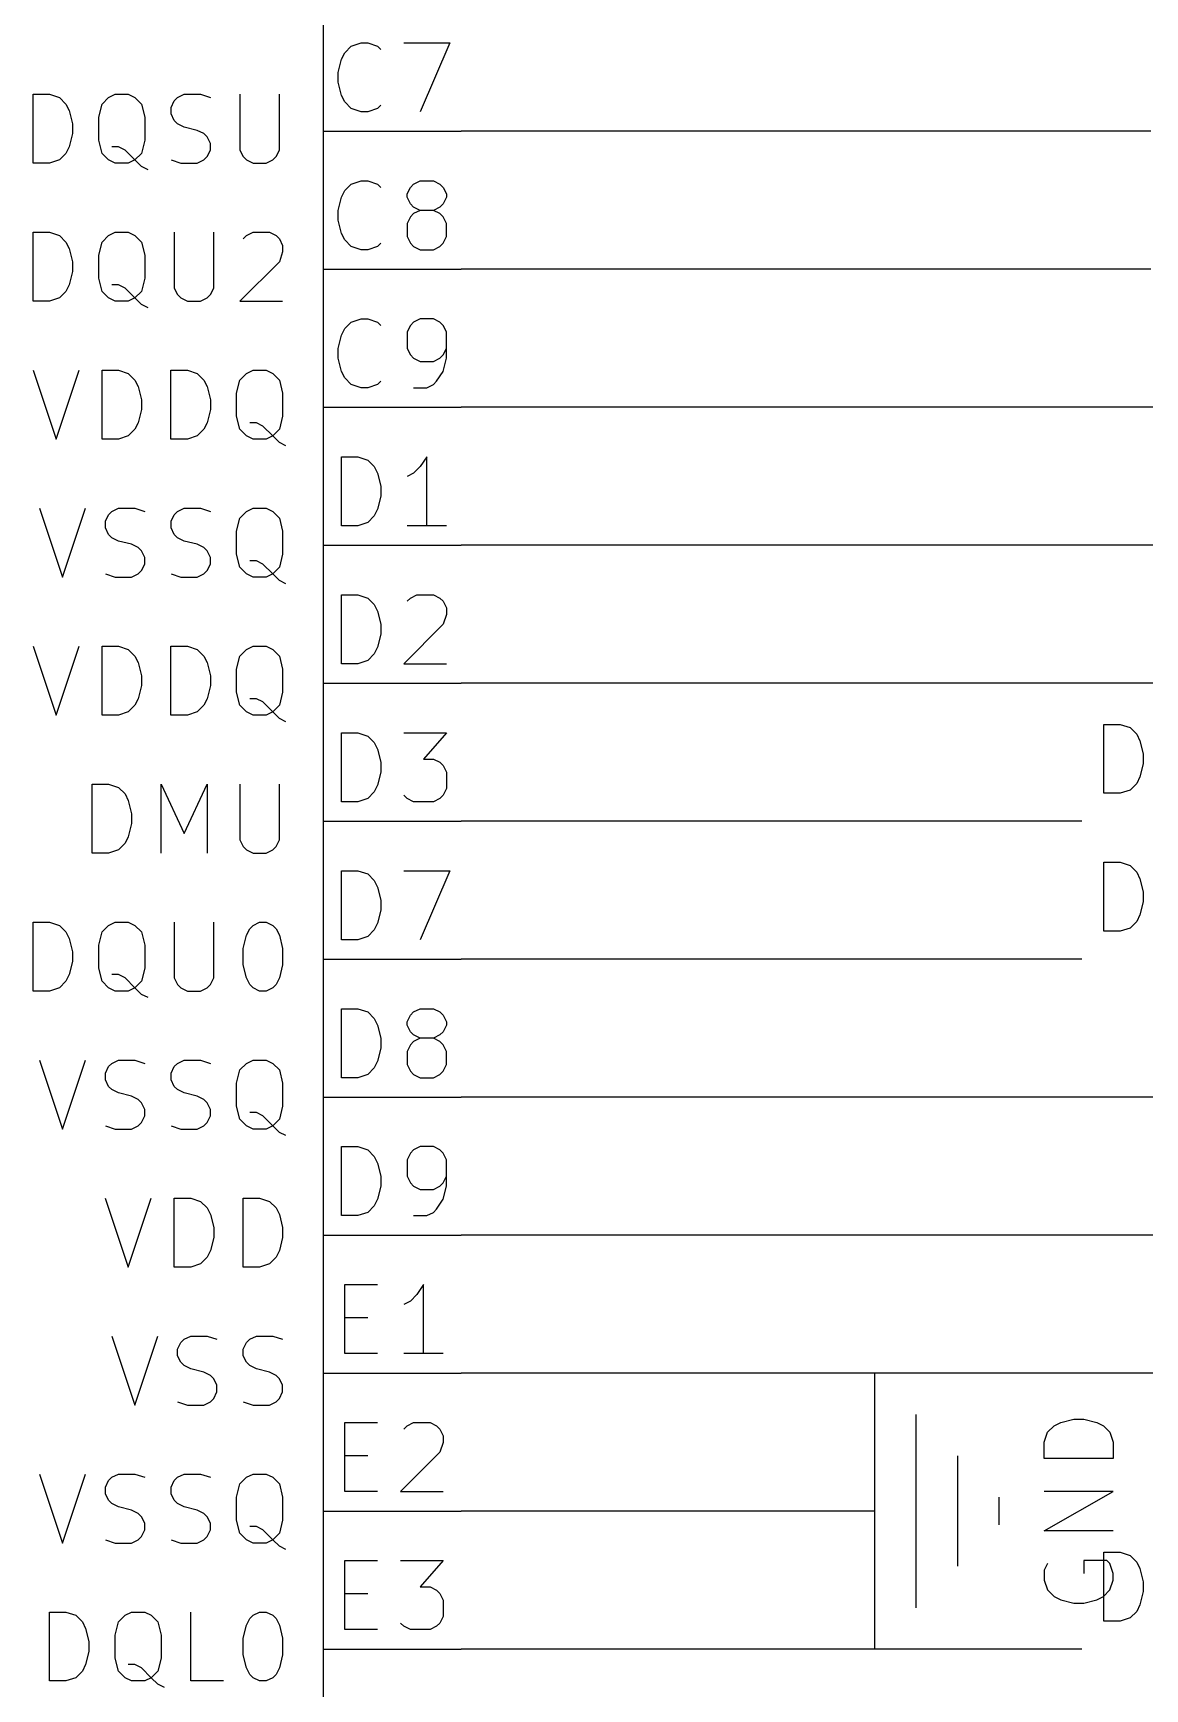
# Model space of a CAD drawing. Header units: millimetres. Extents: x 3 to 246, y -195 to -4.
# Drawn here: x 61.96 to 82.44, y -74.39 to -43.91 of the extents above; entities that cross this region are included whole.
import ezdxf

# ---------------------------------------------------------------- set-up
doc = ezdxf.new("R2010")
doc.units = ezdxf.units.MM
for name, color, linetype in [('GREENSIXTYFIVE', 129, 'CONTINUOUS'), ('LIGHTGREEN', 92, 'CONTINUOUS'), ('LIGHTRED', 12, 'CONTINUOUS'), ('RED', 14, 'CONTINUOUS'), ('REDSIX', 19, 'CONTINUOUS')]:
    doc.layers.add(name, color=color, linetype=linetype)

msp = doc.modelspace()

# ---------------------------------------------------------------- linework, layer by layer
at = {"layer": 'GREENSIXTYFIVE', "linetype": 'CONTINUOUS'}
for p, q in [((61.9638, -46.3075), (61.9638, -45.0375)), ((61.9638, -45.0375), (62.2662, -45.0375)), ((62.2662, -45.0375), (62.4476, -45.098)), ((62.4476, -45.098), (62.5686, -45.219)), ((63.2338, -45.219), (63.3548, -45.098)), ((63.3548, -45.098), (63.4757, -45.0375)), ((63.4757, -45.0375), (63.7176, -45.0375)), ((63.7176, -45.0375), (63.8386, -45.098)), ((63.8386, -45.098), (63.9595, -45.219)), ((64.5643, -45.1585), (64.6248, -45.098)), ((64.6248, -45.098), (64.7458, -45.0375)), ((64.7458, -45.0375), (65.0481, -45.0375)), ((65.0481, -45.0375), (65.2296, -45.098)), ((65.7738, -45.0375), (65.7738, -46.0656)), ((66.4995, -46.0656), (66.4995, -45.0375)), ((62.5686, -45.219), (62.6291, -45.3399)), ((62.6291, -45.3399), (62.6895, -45.5818)), ((63.1734, -45.4609), (63.2338, -45.219)), ((63.9595, -45.219), (64.02, -45.4609)), ((64.5039, -45.2794), (64.5643, -45.1585)), ((64.5039, -45.4004), (64.5039, -45.2794)), ((64.5643, -45.5213), (64.5039, -45.4004)), ((62.6895, -45.5818), (62.6895, -45.7632)), ((63.1734, -45.8842), (63.1734, -45.4609)), ((64.02, -45.4609), (64.02, -45.8842)), ((64.6248, -45.5818), (64.5643, -45.5213)), ((64.7458, -45.6423), (64.6248, -45.5818)), ((64.9877, -45.7028), (64.7458, -45.6423)), ((65.1086, -45.7632), (64.9877, -45.7028)), ((62.6291, -46.0051), (62.5686, -46.1261)), ((62.6895, -45.7632), (62.6291, -46.0051)), ((63.2338, -46.1261), (63.1734, -45.8842)), ((63.5362, -46.0051), (63.4153, -46.0051)), ((63.6572, -46.0656), (63.5362, -46.0051)), ((64.02, -45.8842), (63.9595, -46.1261)), ((65.1691, -45.8237), (65.1086, -45.7632)), ((65.2296, -45.9447), (65.1691, -45.8237)), ((65.2296, -46.0656), (65.2296, -45.9447)), ((62.2662, -46.3075), (61.9638, -46.3075)), ((62.4476, -46.2471), (62.2662, -46.3075)), ((62.5686, -46.1261), (62.4476, -46.2471)), ((63.3548, -46.2471), (63.2338, -46.1261)), ((63.4757, -46.3075), (63.3548, -46.2471)), ((63.7176, -46.3075), (63.4757, -46.3075)), ((63.8386, -46.2471), (63.6572, -46.0656)), ((63.8386, -46.2471), (63.7176, -46.3075)), ((63.9595, -46.1261), (63.8386, -46.2471)), ((63.9595, -46.368), (63.8386, -46.2471)), ((64.5039, -46.2471), (64.6853, -46.3075)), ((64.6853, -46.3075), (64.9877, -46.3075)), ((64.9877, -46.3075), (65.1086, -46.2471)), ((65.1086, -46.2471), (65.1691, -46.1866)), ((65.1691, -46.1866), (65.2296, -46.0656)), ((65.7738, -46.0656), (65.8343, -46.1866)), ((65.8343, -46.1866), (65.8948, -46.2471)), ((65.8948, -46.2471), (66.0157, -46.3075)), ((66.0157, -46.3075), (66.2576, -46.3075)), ((66.2576, -46.3075), (66.3786, -46.2471)), ((66.3786, -46.2471), (66.4391, -46.1866)), ((66.4391, -46.1866), (66.4995, -46.0656)), ((64.0805, -46.4285), (63.9595, -46.368)), ((61.9638, -48.8475), (61.9638, -47.5775)), ((61.9638, -47.5775), (62.2662, -47.5775)), ((62.2662, -47.5775), (62.4476, -47.638)), ((62.4476, -47.638), (62.5686, -47.759)), ((62.5686, -47.759), (62.6291, -47.8799)), ((63.1734, -48.0009), (63.2338, -47.759)), ((63.2338, -47.759), (63.3548, -47.638)), ((63.3548, -47.638), (63.4757, -47.5775)), ((63.4757, -47.5775), (63.7176, -47.5775)), ((63.7176, -47.5775), (63.8386, -47.638)), ((63.8386, -47.638), (63.9595, -47.759)), ((63.9595, -47.759), (64.02, -48.0009)), ((64.5643, -47.5775), (64.5643, -48.6056)), ((65.29, -48.6056), (65.29, -47.5775)), ((65.8344, -47.6985), (65.8948, -47.638)), ((65.8948, -47.638), (66.0158, -47.5775)), ((66.0158, -47.5775), (66.3182, -47.5775)), ((66.3182, -47.5775), (66.4391, -47.638)), ((66.4391, -47.638), (66.4996, -47.6985)), ((66.4996, -47.6985), (66.5601, -47.8194)), ((66.5601, -47.8194), (66.5601, -47.9404)), ((62.6291, -47.8799), (62.6895, -48.1218)), ((62.6895, -48.1218), (62.6895, -48.3032)), ((63.1734, -48.4242), (63.1734, -48.0009)), ((64.02, -48.0009), (64.02, -48.4242)), ((66.4996, -48.1218), (65.7739, -48.8475)), ((66.5601, -47.9404), (66.4996, -48.1218)), ((62.6895, -48.3032), (62.6291, -48.5451)), ((63.2338, -48.6661), (63.1734, -48.4242)), ((64.02, -48.4242), (63.9595, -48.6661)), ((62.5686, -48.6661), (62.4476, -48.7871)), ((62.6291, -48.5451), (62.5686, -48.6661)), ((63.3548, -48.7871), (63.2338, -48.6661)), ((63.5362, -48.5451), (63.4153, -48.5451)), ((63.6572, -48.6056), (63.5362, -48.5451)), ((63.8386, -48.7871), (63.6572, -48.6056)), ((63.9595, -48.6661), (63.8386, -48.7871)), ((64.5643, -48.6056), (64.6248, -48.7266)), ((64.6248, -48.7266), (64.6853, -48.7871)), ((65.1691, -48.7871), (65.2296, -48.7266)), ((65.2296, -48.7266), (65.29, -48.6056)), ((62.2662, -48.8475), (61.9638, -48.8475)), ((62.4476, -48.7871), (62.2662, -48.8475)), ((63.4757, -48.8475), (63.3548, -48.7871)), ((63.7176, -48.8475), (63.4757, -48.8475)), ((63.8386, -48.7871), (63.7176, -48.8475)), ((63.9595, -48.908), (63.8386, -48.7871)), ((64.0805, -48.9685), (63.9595, -48.908)), ((64.6853, -48.7871), (64.8062, -48.8475)), ((64.8062, -48.8475), (65.0481, -48.8475)), ((65.0481, -48.8475), (65.1691, -48.7871)), ((65.7739, -48.8475), (66.5601, -48.8475)), ((61.9638, -50.1175), (62.3871, -51.3875)), ((62.3871, -51.3875), (62.8105, -50.1175)), ((63.2338, -51.3875), (63.2338, -50.1175)), ((63.2338, -50.1175), (63.5362, -50.1175)), ((63.5362, -50.1175), (63.7176, -50.178)), ((63.7176, -50.178), (63.8386, -50.299)), ((64.5038, -51.3875), (64.5038, -50.1175)), ((64.5038, -50.1175), (64.8062, -50.1175)), ((64.8062, -50.1175), (64.9876, -50.178)), ((64.9876, -50.178), (65.1086, -50.299)), ((65.7738, -50.299), (65.8948, -50.178)), ((65.8948, -50.178), (66.0157, -50.1175)), ((66.0157, -50.1175), (66.2576, -50.1175)), ((66.2576, -50.1175), (66.3786, -50.178)), ((66.3786, -50.178), (66.4995, -50.299)), ((63.8386, -50.299), (63.8991, -50.4199)), ((63.8991, -50.4199), (63.9595, -50.6618)), ((65.1086, -50.299), (65.1691, -50.4199)), ((65.1691, -50.4199), (65.2295, -50.6618)), ((65.7134, -50.5409), (65.7738, -50.299)), ((65.7134, -50.9642), (65.7134, -50.5409)), ((66.4995, -50.299), (66.56, -50.5409)), ((66.56, -50.5409), (66.56, -50.9642)), ((63.9595, -50.8432), (63.8991, -51.0851)), ((63.9595, -50.6618), (63.9595, -50.8432)), ((65.2295, -50.8432), (65.1691, -51.0851)), ((65.2295, -50.6618), (65.2295, -50.8432)), ((63.8386, -51.2061), (63.7176, -51.3271)), ((63.8991, -51.0851), (63.8386, -51.2061)), ((65.1086, -51.2061), (64.9876, -51.3271)), ((65.1691, -51.0851), (65.1086, -51.2061)), ((65.7738, -51.2061), (65.7134, -50.9642)), ((65.8948, -51.3271), (65.7738, -51.2061)), ((66.0762, -51.0851), (65.9553, -51.0851)), ((66.1972, -51.1456), (66.0762, -51.0851)), ((66.3786, -51.3271), (66.1972, -51.1456)), ((66.4995, -51.2061), (66.3786, -51.3271)), ((66.56, -50.9642), (66.4995, -51.2061)), ((63.5362, -51.3875), (63.2338, -51.3875)), ((63.7176, -51.3271), (63.5362, -51.3875)), ((64.8062, -51.3875), (64.5038, -51.3875)), ((64.9876, -51.3271), (64.8062, -51.3875)), ((66.0157, -51.3875), (65.8948, -51.3271)), ((66.2576, -51.3875), (66.0157, -51.3875)), ((66.3786, -51.3271), (66.2576, -51.3875)), ((66.4995, -51.448), (66.3786, -51.3271)), ((66.6205, -51.5085), (66.4995, -51.448)), ((62.0848, -52.6575), (62.5081, -53.9275)), ((62.5081, -53.9275), (62.9315, -52.6575)), ((63.3548, -52.7785), (63.4153, -52.718)), ((63.4153, -52.718), (63.5363, -52.6575)), ((63.5363, -52.6575), (63.8386, -52.6575)), ((63.8386, -52.6575), (64.0201, -52.718)), ((64.5643, -52.7785), (64.6248, -52.718)), ((64.6248, -52.718), (64.7458, -52.6575)), ((64.7458, -52.6575), (65.0481, -52.6575)), ((65.0481, -52.6575), (65.2296, -52.718)), ((65.7738, -52.839), (65.8948, -52.718)), ((65.8948, -52.718), (66.0157, -52.6575)), ((66.0157, -52.6575), (66.2576, -52.6575)), ((66.2576, -52.6575), (66.3786, -52.718)), ((66.3786, -52.718), (66.4995, -52.839)), ((63.2944, -52.8994), (63.3548, -52.7785)), ((63.2944, -53.0204), (63.2944, -52.8994)), ((63.3548, -53.1413), (63.2944, -53.0204)), ((64.5039, -52.8994), (64.5643, -52.7785)), ((64.5039, -53.0204), (64.5039, -52.8994)), ((64.5643, -53.1413), (64.5039, -53.0204)), ((65.7134, -53.0809), (65.7738, -52.839)), ((66.4995, -52.839), (66.56, -53.0809)), ((63.4153, -53.2018), (63.3548, -53.1413)), ((63.5363, -53.2623), (63.4153, -53.2018)), ((63.7782, -53.3228), (63.5363, -53.2623)), ((63.8991, -53.3832), (63.7782, -53.3228)), ((64.6248, -53.2018), (64.5643, -53.1413)), ((64.7458, -53.2623), (64.6248, -53.2018)), ((64.9877, -53.3228), (64.7458, -53.2623)), ((65.1086, -53.3832), (64.9877, -53.3228)), ((65.7134, -53.5042), (65.7134, -53.0809)), ((66.56, -53.0809), (66.56, -53.5042)), ((63.9596, -53.4437), (63.8991, -53.3832)), ((64.0201, -53.5647), (63.9596, -53.4437)), ((64.0201, -53.6856), (64.0201, -53.5647)), ((65.1691, -53.4437), (65.1086, -53.3832)), ((65.2296, -53.5647), (65.1691, -53.4437)), ((65.2296, -53.6856), (65.2296, -53.5647)), ((65.7738, -53.7461), (65.7134, -53.5042)), ((66.0762, -53.6251), (65.9553, -53.6251)), ((66.1972, -53.6856), (66.0762, -53.6251)), ((66.56, -53.5042), (66.4995, -53.7461)), ((63.2944, -53.8671), (63.4758, -53.9275)), ((63.4758, -53.9275), (63.7782, -53.9275)), ((63.7782, -53.9275), (63.8991, -53.8671)), ((63.8991, -53.8671), (63.9596, -53.8066)), ((63.9596, -53.8066), (64.0201, -53.6856)), ((64.5039, -53.8671), (64.6853, -53.9275)), ((64.6853, -53.9275), (64.9877, -53.9275)), ((64.9877, -53.9275), (65.1086, -53.8671)), ((65.1086, -53.8671), (65.1691, -53.8066)), ((65.1691, -53.8066), (65.2296, -53.6856)), ((65.8948, -53.8671), (65.7738, -53.7461)), ((66.0157, -53.9275), (65.8948, -53.8671)), ((66.2576, -53.9275), (66.0157, -53.9275)), ((66.3786, -53.8671), (66.1972, -53.6856)), ((66.3786, -53.8671), (66.2576, -53.9275)), ((66.4995, -53.7461), (66.3786, -53.8671)), ((66.4995, -53.988), (66.3786, -53.8671)), ((66.6205, -54.0485), (66.4995, -53.988)), ((61.9638, -55.1975), (62.3871, -56.4675)), ((62.3871, -56.4675), (62.8105, -55.1975)), ((63.2338, -56.4675), (63.2338, -55.1975)), ((63.2338, -55.1975), (63.5362, -55.1975)), ((63.5362, -55.1975), (63.7176, -55.258)), ((63.7176, -55.258), (63.8386, -55.379)), ((63.8386, -55.379), (63.8991, -55.4999)), ((64.5038, -56.4675), (64.5038, -55.1975)), ((64.5038, -55.1975), (64.8062, -55.1975)), ((64.8062, -55.1975), (64.9876, -55.258)), ((64.9876, -55.258), (65.1086, -55.379)), ((65.1086, -55.379), (65.1691, -55.4999)), ((65.7134, -55.6209), (65.7738, -55.379)), ((65.7738, -55.379), (65.8948, -55.258)), ((65.8948, -55.258), (66.0157, -55.1975)), ((66.0157, -55.1975), (66.2576, -55.1975)), ((66.2576, -55.1975), (66.3786, -55.258)), ((66.3786, -55.258), (66.4995, -55.379)), ((66.4995, -55.379), (66.56, -55.6209)), ((63.8991, -55.4999), (63.9595, -55.7418)), ((63.9595, -55.7418), (63.9595, -55.9232)), ((65.1691, -55.4999), (65.2295, -55.7418)), ((65.2295, -55.7418), (65.2295, -55.9232)), ((65.7134, -56.0442), (65.7134, -55.6209)), ((66.56, -55.6209), (66.56, -56.0442)), ((63.9595, -55.9232), (63.8991, -56.1651)), ((65.2295, -55.9232), (65.1691, -56.1651)), ((65.7738, -56.2861), (65.7134, -56.0442)), ((66.56, -56.0442), (66.4995, -56.2861)), ((63.8386, -56.2861), (63.7176, -56.4071)), ((63.8991, -56.1651), (63.8386, -56.2861)), ((65.1086, -56.2861), (64.9876, -56.4071)), ((65.1691, -56.1651), (65.1086, -56.2861)), ((65.8948, -56.4071), (65.7738, -56.2861)), ((66.0762, -56.1651), (65.9553, -56.1651)), ((66.1972, -56.2256), (66.0762, -56.1651)), ((66.3786, -56.4071), (66.1972, -56.2256)), ((66.4995, -56.2861), (66.3786, -56.4071)), ((63.5362, -56.4675), (63.2338, -56.4675)), ((63.7176, -56.4071), (63.5362, -56.4675)), ((64.8062, -56.4675), (64.5038, -56.4675)), ((64.9876, -56.4071), (64.8062, -56.4675)), ((66.0157, -56.4675), (65.8948, -56.4071)), ((66.2576, -56.4675), (66.0157, -56.4675)), ((66.3786, -56.4071), (66.2576, -56.4675)), ((66.4995, -56.528), (66.3786, -56.4071)), ((66.6205, -56.5885), (66.4995, -56.528)), ((63.0524, -59.0075), (63.0524, -57.7375)), ((63.0524, -57.7375), (63.3548, -57.7375)), ((63.3548, -57.7375), (63.5362, -57.798)), ((63.5362, -57.798), (63.6572, -57.919)), ((64.3224, -59.0075), (64.3224, -57.7375)), ((64.3224, -57.7375), (64.7458, -58.6447)), ((64.7458, -58.6447), (65.1691, -57.7375)), ((65.1691, -57.7375), (65.1691, -59.0075)), ((65.7738, -57.7375), (65.7738, -58.7656)), ((66.4995, -58.7656), (66.4995, -57.7375)), ((63.6572, -57.919), (63.7177, -58.0399)), ((63.7177, -58.0399), (63.7781, -58.2818)), ((63.7781, -58.4632), (63.7177, -58.7051)), ((63.7781, -58.2818), (63.7781, -58.4632)), ((63.6572, -58.8261), (63.5362, -58.9471)), ((63.7177, -58.7051), (63.6572, -58.8261)), ((65.7738, -58.7656), (65.8343, -58.8866)), ((66.4391, -58.8866), (66.4995, -58.7656)), ((63.3548, -59.0075), (63.0524, -59.0075)), ((63.5362, -58.9471), (63.3548, -59.0075)), ((65.8343, -58.8866), (65.8948, -58.9471)), ((65.8948, -58.9471), (66.0157, -59.0075)), ((66.0157, -59.0075), (66.2576, -59.0075)), ((66.2576, -59.0075), (66.3786, -58.9471)), ((66.3786, -58.9471), (66.4391, -58.8866)), ((61.9638, -61.5475), (61.9638, -60.2775)), ((61.9638, -60.2775), (62.2662, -60.2775)), ((62.2662, -60.2775), (62.4476, -60.338)), ((62.4476, -60.338), (62.5686, -60.459)), ((63.2338, -60.459), (63.3548, -60.338)), ((63.3548, -60.338), (63.4757, -60.2775)), ((63.4757, -60.2775), (63.7176, -60.2775)), ((63.7176, -60.2775), (63.8386, -60.338)), ((63.8386, -60.338), (63.9595, -60.459)), ((64.5643, -60.2775), (64.5643, -61.3056)), ((65.29, -61.3056), (65.29, -60.2775)), ((65.9553, -60.3985), (66.0158, -60.338)), ((66.0158, -60.338), (66.1367, -60.2775)), ((66.1367, -60.2775), (66.2577, -60.2775)), ((66.2577, -60.2775), (66.3786, -60.338)), ((66.3786, -60.338), (66.4391, -60.3985)), ((62.5686, -60.459), (62.6291, -60.5799)), ((62.6291, -60.5799), (62.6895, -60.8218)), ((63.1734, -60.7009), (63.2338, -60.459)), ((63.9595, -60.459), (64.02, -60.7009)), ((65.8344, -60.7613), (65.8948, -60.5194)), ((65.8948, -60.5194), (65.9553, -60.3985)), ((66.4391, -60.3985), (66.4996, -60.5194)), ((66.4996, -60.5194), (66.5601, -60.7613)), ((62.6895, -60.8218), (62.6895, -61.0032)), ((63.1734, -61.1242), (63.1734, -60.7009)), ((64.02, -60.7009), (64.02, -61.1242)), ((65.8344, -61.0637), (65.8344, -60.7613)), ((66.5601, -60.7613), (66.5601, -61.0637)), ((62.6291, -61.2451), (62.5686, -61.3661)), ((62.6895, -61.0032), (62.6291, -61.2451)), ((63.2338, -61.3661), (63.1734, -61.1242)), ((63.5362, -61.2451), (63.4153, -61.2451)), ((63.6572, -61.3056), (63.5362, -61.2451)), ((64.02, -61.1242), (63.9595, -61.3661)), ((65.8948, -61.3056), (65.8344, -61.0637)), ((66.5601, -61.0637), (66.4996, -61.3056)), ((62.2662, -61.5475), (61.9638, -61.5475)), ((62.4476, -61.4871), (62.2662, -61.5475)), ((62.5686, -61.3661), (62.4476, -61.4871)), ((63.3548, -61.4871), (63.2338, -61.3661)), ((63.4757, -61.5475), (63.3548, -61.4871)), ((63.7176, -61.5475), (63.4757, -61.5475)), ((63.8386, -61.4871), (63.6572, -61.3056)), ((63.8386, -61.4871), (63.7176, -61.5475)), ((63.9595, -61.3661), (63.8386, -61.4871)), ((63.9595, -61.608), (63.8386, -61.4871)), ((64.5643, -61.3056), (64.6248, -61.4266)), ((64.6248, -61.4266), (64.6853, -61.4871)), ((64.6853, -61.4871), (64.8062, -61.5475)), ((64.8062, -61.5475), (65.0481, -61.5475)), ((65.0481, -61.5475), (65.1691, -61.4871)), ((65.1691, -61.4871), (65.2296, -61.4266)), ((65.2296, -61.4266), (65.29, -61.3056)), ((65.9553, -61.4266), (65.8948, -61.3056)), ((66.0158, -61.4871), (65.9553, -61.4266)), ((66.1367, -61.5475), (66.0158, -61.4871)), ((66.2577, -61.5475), (66.1367, -61.5475)), ((66.3786, -61.4871), (66.2577, -61.5475)), ((66.4391, -61.4266), (66.3786, -61.4871)), ((66.4996, -61.3056), (66.4391, -61.4266)), ((64.0805, -61.6685), (63.9595, -61.608)), ((62.0848, -62.8175), (62.5081, -64.0875)), ((62.5081, -64.0875), (62.9315, -62.8175)), ((63.2944, -63.0594), (63.3548, -62.9385)), ((63.2944, -63.1804), (63.2944, -63.0594)), ((63.3548, -62.9385), (63.4153, -62.878)), ((63.4153, -62.878), (63.5363, -62.8175)), ((63.5363, -62.8175), (63.8386, -62.8175)), ((63.8386, -62.8175), (64.0201, -62.878)), ((64.5039, -63.0594), (64.5643, -62.9385)), ((64.5039, -63.1804), (64.5039, -63.0594)), ((64.5643, -62.9385), (64.6248, -62.878)), ((64.6248, -62.878), (64.7458, -62.8175)), ((64.7458, -62.8175), (65.0481, -62.8175)), ((65.0481, -62.8175), (65.2296, -62.878)), ((65.7134, -63.2409), (65.7738, -62.999)), ((65.7738, -62.999), (65.8948, -62.878)), ((65.8948, -62.878), (66.0157, -62.8175)), ((66.0157, -62.8175), (66.2576, -62.8175)), ((66.2576, -62.8175), (66.3786, -62.878)), ((66.3786, -62.878), (66.4995, -62.999)), ((66.4995, -62.999), (66.56, -63.2409)), ((63.3548, -63.3013), (63.2944, -63.1804)), ((63.4153, -63.3618), (63.3548, -63.3013)), ((63.5363, -63.4223), (63.4153, -63.3618)), ((64.5643, -63.3013), (64.5039, -63.1804)), ((64.6248, -63.3618), (64.5643, -63.3013)), ((64.7458, -63.4223), (64.6248, -63.3618)), ((65.7134, -63.6642), (65.7134, -63.2409)), ((66.56, -63.2409), (66.56, -63.6642)), ((63.7782, -63.4828), (63.5363, -63.4223)), ((63.8991, -63.5432), (63.7782, -63.4828)), ((63.9596, -63.6037), (63.8991, -63.5432)), ((64.0201, -63.7247), (63.9596, -63.6037)), ((64.9877, -63.4828), (64.7458, -63.4223)), ((65.1086, -63.5432), (64.9877, -63.4828)), ((65.1691, -63.6037), (65.1086, -63.5432)), ((65.2296, -63.7247), (65.1691, -63.6037)), ((65.7738, -63.9061), (65.7134, -63.6642)), ((66.56, -63.6642), (66.4995, -63.9061)), ((63.8991, -64.0271), (63.9596, -63.9666)), ((63.9596, -63.9666), (64.0201, -63.8456)), ((64.0201, -63.8456), (64.0201, -63.7247)), ((65.1086, -64.0271), (65.1691, -63.9666)), ((65.1691, -63.9666), (65.2296, -63.8456)), ((65.2296, -63.8456), (65.2296, -63.7247)), ((65.8948, -64.0271), (65.7738, -63.9061)), ((66.0762, -63.7851), (65.9553, -63.7851)), ((66.1972, -63.8456), (66.0762, -63.7851)), ((66.3786, -64.0271), (66.1972, -63.8456)), ((66.4995, -63.9061), (66.3786, -64.0271)), ((63.2944, -64.0271), (63.4758, -64.0875)), ((63.4758, -64.0875), (63.7782, -64.0875)), ((63.7782, -64.0875), (63.8991, -64.0271)), ((64.5039, -64.0271), (64.6853, -64.0875)), ((64.6853, -64.0875), (64.9877, -64.0875)), ((64.9877, -64.0875), (65.1086, -64.0271)), ((66.0157, -64.0875), (65.8948, -64.0271)), ((66.2576, -64.0875), (66.0157, -64.0875)), ((66.3786, -64.0271), (66.2576, -64.0875)), ((66.4995, -64.148), (66.3786, -64.0271)), ((66.6205, -64.2085), (66.4995, -64.148)), ((63.2943, -65.3575), (63.7176, -66.6275)), ((63.7176, -66.6275), (64.141, -65.3575)), ((64.5643, -66.6275), (64.5643, -65.3575)), ((64.5643, -65.3575), (64.8667, -65.3575)), ((64.8667, -65.3575), (65.0481, -65.418)), ((65.0481, -65.418), (65.1691, -65.539)), ((65.8343, -66.6275), (65.8343, -65.3575)), ((65.8343, -65.3575), (66.1367, -65.3575)), ((66.1367, -65.3575), (66.3181, -65.418)), ((66.3181, -65.418), (66.4391, -65.539)), ((65.1691, -65.539), (65.2296, -65.6599)), ((65.2296, -65.6599), (65.29, -65.9018)), ((66.4391, -65.539), (66.4996, -65.6599)), ((66.4996, -65.6599), (66.56, -65.9018)), ((65.29, -66.0832), (65.2296, -66.3251)), ((65.29, -65.9018), (65.29, -66.0832)), ((66.56, -66.0832), (66.4996, -66.3251)), ((66.56, -65.9018), (66.56, -66.0832)), ((65.1691, -66.4461), (65.0481, -66.5671)), ((65.2296, -66.3251), (65.1691, -66.4461)), ((66.4391, -66.4461), (66.3181, -66.5671)), ((66.4996, -66.3251), (66.4391, -66.4461)), ((64.8667, -66.6275), (64.5643, -66.6275)), ((65.0481, -66.5671), (64.8667, -66.6275)), ((66.1367, -66.6275), (65.8343, -66.6275)), ((66.3181, -66.5671), (66.1367, -66.6275)), ((63.4153, -67.8975), (63.8386, -69.1675)), ((63.8386, -69.1675), (64.262, -67.8975)), ((64.6853, -68.0185), (64.7458, -67.958)), ((64.7458, -67.958), (64.8668, -67.8975)), ((64.8668, -67.8975), (65.1691, -67.8975)), ((65.1691, -67.8975), (65.3506, -67.958)), ((65.8948, -68.0185), (65.9553, -67.958)), ((65.9553, -67.958), (66.0763, -67.8975)), ((66.0763, -67.8975), (66.3786, -67.8975)), ((66.3786, -67.8975), (66.5601, -67.958)), ((64.6249, -68.1394), (64.6853, -68.0185)), ((64.6249, -68.2604), (64.6249, -68.1394)), ((64.6853, -68.3813), (64.6249, -68.2604)), ((65.8344, -68.1394), (65.8948, -68.0185)), ((65.8344, -68.2604), (65.8344, -68.1394)), ((65.8948, -68.3813), (65.8344, -68.2604)), ((64.7458, -68.4418), (64.6853, -68.3813)), ((64.8668, -68.5023), (64.7458, -68.4418)), ((65.1087, -68.5628), (64.8668, -68.5023)), ((65.2296, -68.6232), (65.1087, -68.5628)), ((65.9553, -68.4418), (65.8948, -68.3813)), ((66.0763, -68.5023), (65.9553, -68.4418)), ((66.3182, -68.5628), (66.0763, -68.5023)), ((66.4391, -68.6232), (66.3182, -68.5628)), ((65.2901, -68.6837), (65.2296, -68.6232)), ((65.3506, -68.8047), (65.2901, -68.6837)), ((65.3506, -68.9256), (65.3506, -68.8047)), ((66.4996, -68.6837), (66.4391, -68.6232)), ((66.5601, -68.8047), (66.4996, -68.6837)), ((66.5601, -68.9256), (66.5601, -68.8047)), ((64.6249, -69.1071), (64.8063, -69.1675)), ((64.8063, -69.1675), (65.1087, -69.1675)), ((65.1087, -69.1675), (65.2296, -69.1071)), ((65.2296, -69.1071), (65.2901, -69.0466)), ((65.2901, -69.0466), (65.3506, -68.9256)), ((65.8344, -69.1071), (66.0158, -69.1675)), ((66.0158, -69.1675), (66.3182, -69.1675)), ((66.3182, -69.1675), (66.4391, -69.1071)), ((66.4391, -69.1071), (66.4996, -69.0466)), ((66.4996, -69.0466), (66.5601, -68.9256)), ((80.7707, -69.5474), (80.8916, -69.4869)), ((80.8916, -69.4869), (81.1335, -69.4265)), ((81.1335, -69.4265), (81.3149, -69.4265)), ((81.3149, -69.4265), (81.5568, -69.4869)), ((81.5568, -69.4869), (81.6778, -69.5474)), ((80.5892, -69.8498), (80.6497, -69.6684)), ((80.6497, -69.6684), (80.7707, -69.5474)), ((81.6778, -69.5474), (81.7988, -69.6684)), ((81.7988, -69.6684), (81.8592, -69.8498)), ((80.5892, -70.1522), (80.5892, -69.8498)), ((81.8592, -69.8498), (81.8592, -70.1522)), ((81.8592, -70.1522), (80.5892, -70.1522)), ((62.0848, -70.4375), (62.5081, -71.7075)), ((62.5081, -71.7075), (62.9315, -70.4375)), ((63.2944, -70.6794), (63.3548, -70.5585)), ((63.2944, -70.8004), (63.2944, -70.6794)), ((63.3548, -70.5585), (63.4153, -70.498)), ((63.4153, -70.498), (63.5363, -70.4375)), ((63.5363, -70.4375), (63.8386, -70.4375)), ((63.8386, -70.4375), (64.0201, -70.498)), ((64.5039, -70.6794), (64.5643, -70.5585)), ((64.5039, -70.8004), (64.5039, -70.6794)), ((64.5643, -70.5585), (64.6248, -70.498)), ((64.6248, -70.498), (64.7458, -70.4375)), ((64.7458, -70.4375), (65.0481, -70.4375)), ((65.0481, -70.4375), (65.2296, -70.498)), ((65.7134, -70.8609), (65.7738, -70.619)), ((65.7738, -70.619), (65.8948, -70.498)), ((65.8948, -70.498), (66.0157, -70.4375)), ((66.0157, -70.4375), (66.2576, -70.4375)), ((66.2576, -70.4375), (66.3786, -70.498)), ((66.3786, -70.498), (66.4995, -70.619)), ((66.4995, -70.619), (66.56, -70.8609)), ((63.3548, -70.9213), (63.2944, -70.8004)), ((63.4153, -70.9818), (63.3548, -70.9213)), ((63.5363, -71.0423), (63.4153, -70.9818)), ((64.5643, -70.9213), (64.5039, -70.8004)), ((64.6248, -70.9818), (64.5643, -70.9213)), ((64.7458, -71.0423), (64.6248, -70.9818)), ((65.7134, -71.2842), (65.7134, -70.8609)), ((66.56, -70.8609), (66.56, -71.2842)), ((80.5892, -71.4827), (81.8592, -70.757)), ((81.8592, -70.757), (80.5892, -70.757)), ((63.7782, -71.1028), (63.5363, -71.0423)), ((63.8991, -71.1632), (63.7782, -71.1028)), ((63.9596, -71.2237), (63.8991, -71.1632)), ((64.0201, -71.3447), (63.9596, -71.2237)), ((64.9877, -71.1028), (64.7458, -71.0423)), ((65.1086, -71.1632), (64.9877, -71.1028)), ((65.1691, -71.2237), (65.1086, -71.1632)), ((65.2296, -71.3447), (65.1691, -71.2237)), ((65.7738, -71.5261), (65.7134, -71.2842)), ((66.56, -71.2842), (66.4995, -71.5261)), ((63.8991, -71.6471), (63.9596, -71.5866)), ((63.9596, -71.5866), (64.0201, -71.4656)), ((64.0201, -71.4656), (64.0201, -71.3447)), ((65.1086, -71.6471), (65.1691, -71.5866)), ((65.1691, -71.5866), (65.2296, -71.4656)), ((65.2296, -71.4656), (65.2296, -71.3447)), ((65.8948, -71.6471), (65.7738, -71.5261)), ((66.0762, -71.4051), (65.9553, -71.4051)), ((66.1972, -71.4656), (66.0762, -71.4051)), ((66.3786, -71.6471), (66.1972, -71.4656)), ((66.4995, -71.5261), (66.3786, -71.6471)), ((81.8592, -71.4827), (80.5892, -71.4827)), ((63.2944, -71.6471), (63.4758, -71.7075)), ((63.4758, -71.7075), (63.7782, -71.7075)), ((63.7782, -71.7075), (63.8991, -71.6471)), ((64.5039, -71.6471), (64.6853, -71.7075)), ((64.6853, -71.7075), (64.9877, -71.7075)), ((64.9877, -71.7075), (65.1086, -71.6471)), ((66.0157, -71.7075), (65.8948, -71.6471)), ((66.2576, -71.7075), (66.0157, -71.7075)), ((66.3786, -71.6471), (66.2576, -71.7075)), ((66.4995, -71.768), (66.3786, -71.6471)), ((66.6205, -71.8285), (66.4995, -71.768)), ((80.6497, -72.0874), (80.5892, -72.2084)), ((80.5892, -72.2084), (80.5892, -72.3898)), ((81.7383, -72.027), (81.3149, -72.027)), ((81.3149, -72.027), (81.3149, -72.2689)), ((81.7988, -72.0874), (81.7383, -72.027)), ((81.8592, -72.2689), (81.7988, -72.0874)), ((80.5892, -72.3898), (80.6497, -72.5712)), ((81.7988, -72.5712), (81.8592, -72.3898)), ((81.8592, -72.3898), (81.8592, -72.2689)), ((80.6497, -72.5712), (80.7707, -72.6922)), ((80.7707, -72.6922), (80.8916, -72.7527)), ((80.8916, -72.7527), (81.1335, -72.8131)), ((81.1335, -72.8131), (81.3149, -72.8131)), ((81.3149, -72.8131), (81.5568, -72.7527)), ((81.5568, -72.7527), (81.6778, -72.6922)), ((81.6778, -72.6922), (81.7988, -72.5712)), ((62.2662, -74.2475), (62.2662, -72.9775)), ((62.2662, -72.9775), (62.5686, -72.9775)), ((62.5686, -72.9775), (62.75, -73.038)), ((62.75, -73.038), (62.871, -73.159)), ((63.5362, -73.159), (63.6572, -73.038)), ((63.6572, -73.038), (63.7781, -72.9775)), ((63.7781, -72.9775), (64.02, -72.9775)), ((64.02, -72.9775), (64.141, -73.038)), ((64.141, -73.038), (64.2619, -73.159)), ((64.8667, -74.2475), (64.8667, -72.9775)), ((65.8948, -73.2194), (65.9553, -73.0985)), ((65.9553, -73.0985), (66.0158, -73.038)), ((66.0158, -73.038), (66.1367, -72.9775)), ((66.1367, -72.9775), (66.2577, -72.9775)), ((66.2577, -72.9775), (66.3786, -73.038)), ((66.3786, -73.038), (66.4391, -73.0985)), ((66.4391, -73.0985), (66.4996, -73.2194)), ((62.871, -73.159), (62.9315, -73.2799)), ((62.9315, -73.2799), (62.9919, -73.5218)), ((63.4758, -73.4009), (63.5362, -73.159)), ((63.4758, -73.8242), (63.4758, -73.4009)), ((64.2619, -73.159), (64.3224, -73.4009)), ((64.3224, -73.4009), (64.3224, -73.8242)), ((65.8344, -73.4613), (65.8948, -73.2194)), ((66.4996, -73.2194), (66.5601, -73.4613)), ((62.9919, -73.7032), (62.9315, -73.9451)), ((62.9919, -73.5218), (62.9919, -73.7032)), ((65.8344, -73.7637), (65.8344, -73.4613)), ((66.5601, -73.4613), (66.5601, -73.7637)), ((62.871, -74.0661), (62.75, -74.1871)), ((62.9315, -73.9451), (62.871, -74.0661)), ((63.5362, -74.0661), (63.4758, -73.8242)), ((63.6572, -74.1871), (63.5362, -74.0661)), ((63.8386, -73.9451), (63.7177, -73.9451)), ((63.9596, -74.0056), (63.8386, -73.9451)), ((64.141, -74.1871), (63.9596, -74.0056)), ((64.2619, -74.0661), (64.141, -74.1871)), ((64.3224, -73.8242), (64.2619, -74.0661)), ((65.8948, -74.0056), (65.8344, -73.7637)), ((65.9553, -74.1266), (65.8948, -74.0056)), ((66.4996, -74.0056), (66.4391, -74.1266)), ((66.5601, -73.7637), (66.4996, -74.0056)), ((62.5686, -74.2475), (62.2662, -74.2475)), ((62.75, -74.1871), (62.5686, -74.2475)), ((63.7781, -74.2475), (63.6572, -74.1871)), ((64.02, -74.2475), (63.7781, -74.2475)), ((64.141, -74.1871), (64.02, -74.2475)), ((64.2619, -74.308), (64.141, -74.1871)), ((64.3829, -74.3685), (64.2619, -74.308)), ((65.4715, -74.2475), (64.8667, -74.2475)), ((66.0158, -74.1871), (65.9553, -74.1266)), ((66.1367, -74.2475), (66.0158, -74.1871)), ((66.2577, -74.2475), (66.1367, -74.2475)), ((66.3786, -74.1871), (66.2577, -74.2475)), ((66.4391, -74.1266), (66.3786, -74.1871))]:
    msp.add_line(p, q, dxfattribs=at)
at = {"layer": 'LIGHTGREEN', "linetype": 'CONTINUOUS'}
for p, q in [((82.55, -45.72), (69.85, -45.72)), ((82.55, -48.26), (69.85, -48.26)), ((95.25, -50.8), (69.85, -50.8)), ((102.87, -53.34), (69.85, -53.34)), ((90.17, -55.88), (69.85, -55.88)), ((81.28, -58.42), (69.85, -58.42)), ((81.28, -60.96), (69.85, -60.96)), ((97.79, -63.5), (69.85, -63.5)), ((90.17, -66.04), (69.85, -66.04)), ((107.95, -68.58), (69.85, -68.58)), ((74.93, -71.12), (69.85, -71.12)), ((81.28, -73.66), (69.85, -73.66))]:
    msp.add_line(p, q, dxfattribs=at)
at = {"layer": 'LIGHTRED', "linetype": 'CONTINUOUS'}
for p, q in [((67.7031, -44.2728), (67.8241, -44.1518)), ((67.8241, -44.1518), (68.0055, -44.0913)), ((68.0055, -44.0913), (68.1264, -44.0913)), ((68.1264, -44.0913), (68.3079, -44.1518)), ((68.3079, -44.1518), (68.3683, -44.2123)), ((68.7917, -44.0913), (69.6383, -44.0913)), ((69.6383, -44.0913), (69.0941, -45.3613)), ((67.5822, -44.6356), (67.6426, -44.3937)), ((67.6426, -44.3937), (67.7031, -44.2728)), ((67.5822, -44.817), (67.5822, -44.6356)), ((67.6426, -45.0589), (67.5822, -44.817)), ((67.7031, -45.1799), (67.6426, -45.0589)), ((67.8241, -45.3009), (67.7031, -45.1799)), ((68.0055, -45.3613), (67.8241, -45.3009)), ((68.1264, -45.3613), (68.0055, -45.3613)), ((68.3079, -45.3009), (68.1264, -45.3613)), ((68.3683, -45.2404), (68.3079, -45.3009)), ((67.8241, -46.6918), (68.0055, -46.6313)), ((68.0055, -46.6313), (68.1264, -46.6313)), ((68.1264, -46.6313), (68.3079, -46.6918)), ((68.9731, -46.6918), (69.0941, -46.6313)), ((69.0941, -46.6313), (69.336, -46.6313)), ((69.336, -46.6313), (69.4569, -46.6918)), ((67.5822, -47.1756), (67.6426, -46.9337)), ((67.6426, -46.9337), (67.7031, -46.8128)), ((67.7031, -46.8128), (67.8241, -46.6918)), ((68.3079, -46.6918), (68.3683, -46.7523)), ((68.8522, -46.8732), (68.9126, -46.7523)), ((68.8522, -46.9337), (68.8522, -46.8732)), ((68.9126, -47.0547), (68.8522, -46.9337)), ((68.9126, -46.7523), (68.9731, -46.6918)), ((69.4569, -46.6918), (69.5174, -46.7523)), ((69.5174, -46.7523), (69.5779, -46.8732)), ((69.5779, -46.9337), (69.5174, -47.0547)), ((69.5779, -46.8732), (69.5779, -46.9337)), ((67.5822, -47.357), (67.5822, -47.1756)), ((68.9731, -47.1151), (68.9126, -47.0547)), ((68.9731, -47.2361), (68.9126, -47.2966)), ((69.0941, -47.1756), (68.9731, -47.1151)), ((69.0941, -47.1756), (68.9731, -47.2361)), ((69.336, -47.1756), (69.0941, -47.1756)), ((69.4569, -47.1151), (69.336, -47.1756)), ((69.4569, -47.2361), (69.336, -47.1756)), ((69.5174, -47.0547), (69.4569, -47.1151)), ((69.5174, -47.2966), (69.4569, -47.2361)), ((67.6426, -47.5989), (67.5822, -47.357)), ((68.9126, -47.2966), (68.8522, -47.4175)), ((68.8522, -47.4175), (68.8522, -47.6594)), ((69.5779, -47.4175), (69.5174, -47.2966)), ((69.5779, -47.6594), (69.5779, -47.4175)), ((67.7031, -47.7199), (67.6426, -47.5989)), ((67.8241, -47.8409), (67.7031, -47.7199)), ((68.0055, -47.9013), (67.8241, -47.8409)), ((68.3079, -47.8409), (68.1264, -47.9013)), ((68.3683, -47.7804), (68.3079, -47.8409)), ((68.8522, -47.6594), (68.9126, -47.7804)), ((68.9126, -47.7804), (68.9731, -47.8409)), ((68.9731, -47.8409), (69.0941, -47.9013)), ((69.336, -47.9013), (69.4569, -47.8409)), ((69.4569, -47.8409), (69.5174, -47.7804)), ((69.5174, -47.7804), (69.5779, -47.6594)), ((68.1264, -47.9013), (68.0055, -47.9013)), ((69.0941, -47.9013), (69.336, -47.9013)), ((67.6426, -49.4737), (67.7031, -49.3528)), ((67.7031, -49.3528), (67.8241, -49.2318)), ((67.8241, -49.2318), (68.0055, -49.1713)), ((68.0055, -49.1713), (68.1264, -49.1713)), ((68.1264, -49.1713), (68.3079, -49.2318)), ((68.3079, -49.2318), (68.3683, -49.2923)), ((68.9126, -49.2923), (68.8522, -49.4132)), ((68.9731, -49.2318), (68.9126, -49.2923)), ((69.0941, -49.1713), (68.9731, -49.2318)), ((69.336, -49.1713), (69.0941, -49.1713)), ((69.4569, -49.2318), (69.336, -49.1713)), ((69.5174, -49.2923), (69.4569, -49.2318)), ((69.5779, -49.4132), (69.5174, -49.2923)), ((67.5822, -49.7156), (67.6426, -49.4737)), ((68.8522, -49.4132), (68.8522, -49.7156)), ((69.5779, -49.897), (69.5779, -49.4132)), ((67.5822, -49.897), (67.5822, -49.7156)), ((67.6426, -50.1389), (67.5822, -49.897)), ((68.8522, -49.7156), (68.9126, -49.8366)), ((68.9126, -49.8366), (68.9731, -49.897)), ((68.9731, -49.897), (69.0941, -49.9575)), ((69.0941, -49.9575), (69.336, -49.9575)), ((69.336, -49.9575), (69.4569, -49.897)), ((69.4569, -49.897), (69.5174, -49.8366)), ((69.5174, -49.8366), (69.5779, -49.7156)), ((69.5174, -50.1389), (69.5779, -49.897)), ((67.7031, -50.2599), (67.6426, -50.1389)), ((67.8241, -50.3809), (67.7031, -50.2599)), ((69.3964, -50.3204), (69.5174, -50.1389)), ((68.0055, -50.4413), (67.8241, -50.3809)), ((68.1264, -50.4413), (68.0055, -50.4413)), ((68.3079, -50.3809), (68.1264, -50.4413)), ((68.3683, -50.3204), (68.3079, -50.3809)), ((68.9731, -50.4413), (69.215, -50.4413)), ((69.215, -50.4413), (69.336, -50.3809)), ((69.336, -50.3809), (69.3964, -50.3204)), ((67.6426, -52.9813), (67.6426, -51.7113)), ((67.6426, -51.7113), (67.945, -51.7113)), ((67.945, -51.7113), (68.1264, -51.7718)), ((68.1264, -51.7718), (68.2474, -51.8928)), ((69.215, -51.7113), (69.0941, -51.8928)), ((69.215, -52.9813), (69.215, -51.7113)), ((68.2474, -51.8928), (68.3079, -52.0137)), ((68.3079, -52.0137), (68.3683, -52.2556)), ((68.9731, -52.0137), (68.8522, -52.0742)), ((69.0941, -51.8928), (68.9731, -52.0137)), ((68.3683, -52.2556), (68.3683, -52.437)), ((68.3079, -52.6789), (68.2474, -52.7999)), ((68.3683, -52.437), (68.3079, -52.6789)), ((67.945, -52.9813), (67.6426, -52.9813)), ((68.1264, -52.9209), (67.945, -52.9813)), ((68.2474, -52.7999), (68.1264, -52.9209)), ((69.5779, -52.9813), (68.8522, -52.9813)), ((67.6426, -55.5213), (67.6426, -54.2513)), ((67.6426, -54.2513), (67.945, -54.2513)), ((67.945, -54.2513), (68.1264, -54.3118)), ((68.9126, -54.3118), (69.0336, -54.2513)), ((69.0336, -54.2513), (69.336, -54.2513)), ((69.336, -54.2513), (69.4569, -54.3118)), ((68.1264, -54.3118), (68.2474, -54.4328)), ((68.2474, -54.4328), (68.3079, -54.5537)), ((68.3079, -54.5537), (68.3683, -54.7956)), ((68.8522, -54.3723), (68.9126, -54.3118)), ((69.4569, -54.3118), (69.5174, -54.3723)), ((69.5174, -54.3723), (69.5779, -54.4932)), ((69.5779, -54.4932), (69.5779, -54.6142)), ((68.3683, -54.7956), (68.3683, -54.977)), ((69.5174, -54.7956), (68.7917, -55.5213)), ((69.5779, -54.6142), (69.5174, -54.7956)), ((68.3683, -54.977), (68.3079, -55.2189)), ((68.1264, -55.4609), (67.945, -55.5213)), ((68.2474, -55.3399), (68.1264, -55.4609)), ((68.3079, -55.2189), (68.2474, -55.3399)), ((67.945, -55.5213), (67.6426, -55.5213)), ((68.7917, -55.5213), (69.5779, -55.5213)), ((67.6426, -58.0613), (67.6426, -56.7913)), ((67.6426, -56.7913), (67.945, -56.7913)), ((67.945, -56.7913), (68.1264, -56.8518)), ((68.1264, -56.8518), (68.2474, -56.9728)), ((68.2474, -56.9728), (68.3079, -57.0937)), ((68.7917, -56.7913), (69.5779, -56.7913)), ((69.5779, -56.7913), (69.1545, -57.2751)), ((68.3079, -57.0937), (68.3683, -57.3356)), ((69.1545, -57.2751), (69.336, -57.2751)), ((69.336, -57.2751), (69.4569, -57.3356)), ((68.3683, -57.517), (68.3079, -57.7589)), ((68.3683, -57.3356), (68.3683, -57.517)), ((69.4569, -57.3356), (69.5174, -57.3961)), ((69.5174, -57.3961), (69.5779, -57.517)), ((69.5779, -57.517), (69.5779, -57.8194)), ((68.2474, -57.8799), (68.1264, -58.0009)), ((68.3079, -57.7589), (68.2474, -57.8799)), ((69.5779, -57.8194), (69.5174, -57.9404)), ((67.945, -58.0613), (67.6426, -58.0613)), ((68.1264, -58.0009), (67.945, -58.0613)), ((68.8522, -58.0009), (68.7917, -57.9404)), ((68.9731, -58.0613), (68.8522, -58.0009)), ((69.336, -58.0613), (68.9731, -58.0613)), ((69.4569, -58.0009), (69.336, -58.0613)), ((69.5174, -57.9404), (69.4569, -58.0009)), ((67.6426, -60.6013), (67.6426, -59.3313)), ((67.6426, -59.3313), (67.945, -59.3313)), ((67.945, -59.3313), (68.1264, -59.3918)), ((68.1264, -59.3918), (68.2474, -59.5128)), ((68.7917, -59.3313), (69.6383, -59.3313)), ((69.6383, -59.3313), (69.0941, -60.6013)), ((68.2474, -59.5128), (68.3079, -59.6337)), ((68.3079, -59.6337), (68.3683, -59.8756)), ((68.3683, -59.8756), (68.3683, -60.057)), ((68.3079, -60.2989), (68.2474, -60.4199)), ((68.3683, -60.057), (68.3079, -60.2989)), ((67.945, -60.6013), (67.6426, -60.6013)), ((68.1264, -60.5409), (67.945, -60.6013)), ((68.2474, -60.4199), (68.1264, -60.5409)), ((67.6426, -63.1413), (67.6426, -61.8713)), ((67.6426, -61.8713), (67.945, -61.8713)), ((67.945, -61.8713), (68.1264, -61.9318)), ((68.9731, -61.9318), (69.0941, -61.8713)), ((69.0941, -61.8713), (69.336, -61.8713)), ((69.336, -61.8713), (69.4569, -61.9318)), ((68.1264, -61.9318), (68.2474, -62.0528)), ((68.2474, -62.0528), (68.3079, -62.1737)), ((68.3079, -62.1737), (68.3683, -62.4156)), ((68.8522, -62.1132), (68.9126, -61.9923)), ((68.8522, -62.1737), (68.8522, -62.1132)), ((68.9126, -62.2947), (68.8522, -62.1737)), ((68.9126, -61.9923), (68.9731, -61.9318)), ((69.4569, -61.9318), (69.5174, -61.9923)), ((69.5174, -61.9923), (69.5779, -62.1132)), ((69.5779, -62.1737), (69.5174, -62.2947)), ((69.5779, -62.1132), (69.5779, -62.1737)), ((68.3683, -62.4156), (68.3683, -62.597)), ((68.9731, -62.3551), (68.9126, -62.2947)), ((68.9731, -62.4761), (68.9126, -62.5366)), ((69.0941, -62.4156), (68.9731, -62.3551)), ((69.0941, -62.4156), (68.9731, -62.4761)), ((69.336, -62.4156), (69.0941, -62.4156)), ((69.4569, -62.3551), (69.336, -62.4156)), ((69.4569, -62.4761), (69.336, -62.4156)), ((69.5174, -62.2947), (69.4569, -62.3551)), ((69.5174, -62.5366), (69.4569, -62.4761)), ((68.3683, -62.597), (68.3079, -62.8389)), ((68.9126, -62.5366), (68.8522, -62.6575)), ((68.8522, -62.6575), (68.8522, -62.8994)), ((69.5779, -62.6575), (69.5174, -62.5366)), ((69.5779, -62.8994), (69.5779, -62.6575)), ((68.1264, -63.0809), (67.945, -63.1413)), ((68.2474, -62.9599), (68.1264, -63.0809)), ((68.3079, -62.8389), (68.2474, -62.9599)), ((68.8522, -62.8994), (68.9126, -63.0204)), ((68.9126, -63.0204), (68.9731, -63.0809)), ((68.9731, -63.0809), (69.0941, -63.1413)), ((69.336, -63.1413), (69.4569, -63.0809)), ((69.4569, -63.0809), (69.5174, -63.0204)), ((69.5174, -63.0204), (69.5779, -62.8994)), ((67.945, -63.1413), (67.6426, -63.1413)), ((69.0941, -63.1413), (69.336, -63.1413)), ((67.6426, -65.6813), (67.6426, -64.4113)), ((67.6426, -64.4113), (67.945, -64.4113)), ((67.945, -64.4113), (68.1264, -64.4718)), ((68.1264, -64.4718), (68.2474, -64.5928)), ((68.2474, -64.5928), (68.3079, -64.7137)), ((68.9126, -64.5323), (68.8522, -64.6532)), ((68.9731, -64.4718), (68.9126, -64.5323)), ((69.0941, -64.4113), (68.9731, -64.4718)), ((69.336, -64.4113), (69.0941, -64.4113)), ((69.4569, -64.4718), (69.336, -64.4113)), ((69.5174, -64.5323), (69.4569, -64.4718)), ((69.5779, -64.6532), (69.5174, -64.5323)), ((68.3079, -64.7137), (68.3683, -64.9556)), ((68.8522, -64.6532), (68.8522, -64.9556)), ((69.5779, -65.137), (69.5779, -64.6532)), ((68.3683, -65.137), (68.3079, -65.3789)), ((68.3683, -64.9556), (68.3683, -65.137)), ((68.8522, -64.9556), (68.9126, -65.0766)), ((68.9126, -65.0766), (68.9731, -65.137)), ((68.9731, -65.137), (69.0941, -65.1975)), ((69.0941, -65.1975), (69.336, -65.1975)), ((69.336, -65.1975), (69.4569, -65.137)), ((69.4569, -65.137), (69.5174, -65.0766)), ((69.5174, -65.0766), (69.5779, -64.9556)), ((69.5174, -65.3789), (69.5779, -65.137)), ((68.2474, -65.4999), (68.1264, -65.6209)), ((68.3079, -65.3789), (68.2474, -65.4999)), ((69.3964, -65.5604), (69.5174, -65.3789)), ((67.945, -65.6813), (67.6426, -65.6813)), ((68.1264, -65.6209), (67.945, -65.6813)), ((68.9731, -65.6813), (69.215, -65.6813)), ((69.215, -65.6813), (69.336, -65.6209)), ((69.336, -65.6209), (69.3964, -65.5604)), ((67.7031, -68.2213), (67.7031, -66.9513)), ((67.7031, -66.9513), (68.3079, -66.9513)), ((69.1545, -66.9513), (69.0336, -67.1328)), ((69.1545, -68.2213), (69.1545, -66.9513)), ((68.9126, -67.2537), (68.7917, -67.3142)), ((69.0336, -67.1328), (68.9126, -67.2537)), ((67.7031, -67.5561), (68.1265, -67.5561)), ((68.3079, -68.2213), (67.7031, -68.2213)), ((69.5174, -68.2213), (68.7917, -68.2213)), ((67.7031, -70.7613), (67.7031, -69.4913)), ((67.7031, -69.4913), (68.3079, -69.4913)), ((68.8521, -69.5518), (68.9731, -69.4913)), ((68.9731, -69.4913), (69.2755, -69.4913)), ((69.2755, -69.4913), (69.3964, -69.5518)), ((68.7917, -69.6123), (68.8521, -69.5518)), ((69.3964, -69.5518), (69.4569, -69.6123)), ((69.4569, -69.6123), (69.5174, -69.7332)), ((69.5174, -69.7332), (69.5174, -69.8542)), ((67.7031, -70.0961), (68.1265, -70.0961)), ((69.4569, -70.0356), (68.7312, -70.7613)), ((69.5174, -69.8542), (69.4569, -70.0356)), ((68.3079, -70.7613), (67.7031, -70.7613)), ((68.7312, -70.7613), (69.5174, -70.7613)), ((67.7031, -73.3013), (67.7031, -72.0313)), ((67.7031, -72.0313), (68.3079, -72.0313)), ((68.7312, -72.0313), (69.5174, -72.0313)), ((69.5174, -72.0313), (69.094, -72.5151)), ((69.094, -72.5151), (69.2755, -72.5151)), ((69.2755, -72.5151), (69.3964, -72.5756)), ((67.7031, -72.6361), (68.1265, -72.6361)), ((69.3964, -72.5756), (69.4569, -72.6361)), ((69.4569, -72.6361), (69.5174, -72.757)), ((69.5174, -72.757), (69.5174, -73.0594)), ((69.5174, -73.0594), (69.4569, -73.1804)), ((68.3079, -73.3013), (67.7031, -73.3013)), ((68.7917, -73.2409), (68.7312, -73.1804)), ((68.9126, -73.3013), (68.7917, -73.2409)), ((69.2755, -73.3013), (68.9126, -73.3013)), ((69.3964, -73.2409), (69.2755, -73.3013)), ((69.4569, -73.1804), (69.3964, -73.2409))]:
    msp.add_line(p, q, dxfattribs=at)
at = {"layer": 'RED', "linetype": 'CONTINUOUS'}
for p, q in [((67.31, -129.54), (67.31, -5.08)), ((67.31, -45.72), (69.85, -45.72)), ((67.31, -48.26), (69.85, -48.26)), ((67.31, -50.8), (69.85, -50.8)), ((67.31, -53.34), (69.85, -53.34)), ((67.31, -55.88), (69.85, -55.88)), ((67.31, -58.42), (69.85, -58.42)), ((67.31, -60.96), (69.85, -60.96)), ((67.31, -63.5), (69.85, -63.5)), ((67.31, -66.04), (69.85, -66.04)), ((67.31, -68.58), (69.85, -68.58)), ((77.47, -73.66), (77.47, -68.58)), ((78.232, -72.898), (78.232, -69.342)), ((78.994, -72.136), (78.994, -70.104)), ((79.756, -71.374), (79.756, -70.866)), ((67.31, -71.12), (69.85, -71.12)), ((77.47, -71.12), (74.93, -71.12)), ((67.31, -73.66), (69.85, -73.66))]:
    msp.add_line(p, q, dxfattribs=at)
at = {"layer": 'REDSIX', "linetype": 'CONTINUOUS'}
for p, q in [((81.6867, -57.9069), (81.6867, -56.6369)), ((81.6867, -56.6369), (81.9891, -56.6369)), ((81.9891, -56.6369), (82.1705, -56.6974)), ((82.1705, -56.6974), (82.2915, -56.8184)), ((82.2915, -56.8184), (82.352, -56.9393)), ((82.352, -56.9393), (82.4124, -57.1812)), ((82.4124, -57.1812), (82.4124, -57.3626)), ((82.352, -57.6045), (82.2915, -57.7255)), ((82.4124, -57.3626), (82.352, -57.6045)), ((81.9891, -57.9069), (81.6867, -57.9069)), ((82.1705, -57.8465), (81.9891, -57.9069)), ((82.2915, -57.7255), (82.1705, -57.8465)), ((81.6867, -60.4469), (81.6867, -59.1769)), ((81.6867, -59.1769), (81.9891, -59.1769)), ((81.9891, -59.1769), (82.1705, -59.2374)), ((82.1705, -59.2374), (82.2915, -59.3584)), ((82.2915, -59.3584), (82.352, -59.4793)), ((82.352, -59.4793), (82.4124, -59.7212)), ((82.4124, -59.7212), (82.4124, -59.9026)), ((82.4124, -59.9026), (82.352, -60.1445)), ((82.2915, -60.2655), (82.1705, -60.3865)), ((82.352, -60.1445), (82.2915, -60.2655)), ((81.9891, -60.4469), (81.6867, -60.4469)), ((82.1705, -60.3865), (81.9891, -60.4469)), ((81.6867, -73.1469), (81.6867, -71.8769)), ((81.6867, -71.8769), (81.9891, -71.8769)), ((81.9891, -71.8769), (82.1705, -71.9374)), ((82.1705, -71.9374), (82.2915, -72.0584)), ((82.2915, -72.0584), (82.352, -72.1793)), ((82.352, -72.1793), (82.4124, -72.4212)), ((82.4124, -72.4212), (82.4124, -72.6026)), ((82.352, -72.8445), (82.2915, -72.9655)), ((82.4124, -72.6026), (82.352, -72.8445)), ((81.9891, -73.1469), (81.6867, -73.1469)), ((82.1705, -73.0865), (81.9891, -73.1469)), ((82.2915, -72.9655), (82.1705, -73.0865))]:
    msp.add_line(p, q, dxfattribs=at)

doc.saveas('drawing.dxf')
